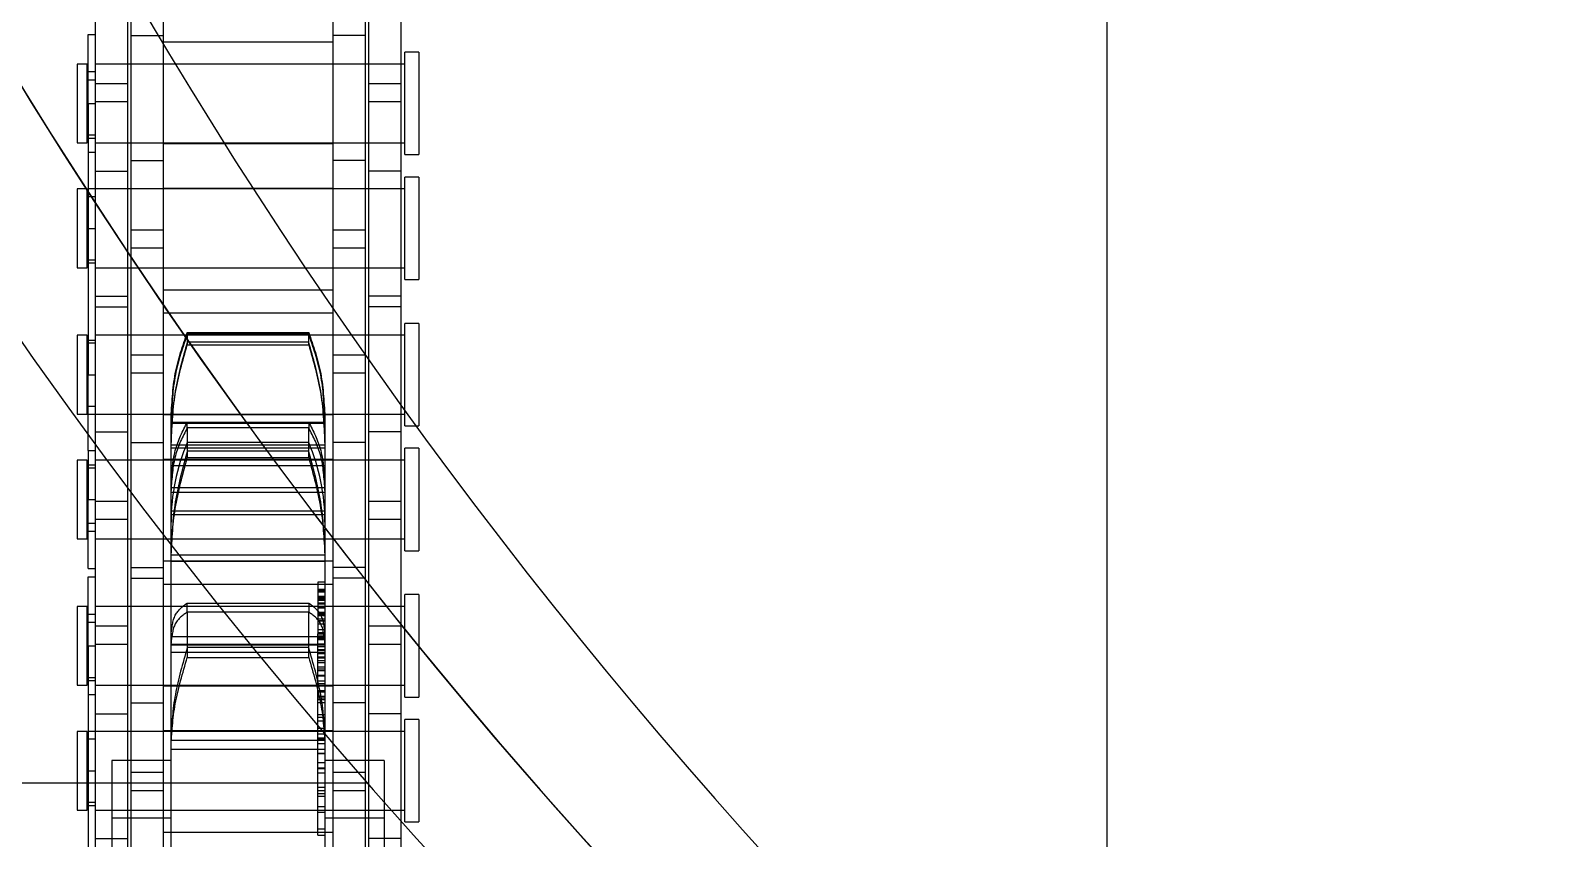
# Model space of a CAD drawing. Header units: metres. Extents: x 0 to 63075, y 0 to 44550.
# Drawn here: x 13981.9 to 14052.9, y 24950.4 to 24988.3 of the extents above; entities that cross this region are included whole.
import ezdxf

# ---------------------------------------------------------------- set-up
doc = ezdxf.new("R2010")
doc.units = ezdxf.units.M
doc.header["$LTSCALE"] = 75
doc.linetypes.add('HIDDEN2', pattern=[4.7625, 3.175, -1.5875])
for name, color, linetype in [('SDM', 7, 'Continuous'), ('SL1', 8, 'Continuous'), ('SL4', 4, 'Continuous'), ('ST1', 7, 'HIDDEN2')]:
    doc.layers.add(name, color=color, linetype=linetype)

# ---------------------------------------------------------------- blocks, each defined once
blk = doc.blocks.new('A$Ca548c4ee')
at = {"layer": 'SL1'}
blk.add_line((5522.121, 2284.662), (5738.197, 2284.662), dxfattribs=at)
for centre, major_axis, start_param, end_param in [((5918.823, 2446.587), (0, 241.3), 0.776095, 3.141593), ((5926.647, 2446.586), (0, 241.3), 0.776095, 3.976762), ((5933.207, 2446.586), (0, 182.55), 0.776095, 3.621544), ((5911.003, 2446.587), (0, -241.3), 4.712391, 6.283185), ((5918.823, 2446.587), (0, -241.3), 4.712391, 6.283185)]:
    blk.add_ellipse(centre, major_axis=major_axis, ratio=0.965926, start_param=start_param, end_param=end_param, dxfattribs=at)
blk = doc.blocks.new('A$Ca53c419a')
at = {"layer": 'SL4'}
blk.add_line((215.006, 420.765), (1004.763, 420.765), dxfattribs=at)
at = {"layer": 'ST1'}
for p, q in [((525.674, 469), (521.984, 469)), ((521.984, 469), (521.984, 468.526)), ((525.674, 468.526), (525.674, 469)), ((531.522, 469), (527.832, 469)), ((527.832, 469), (527.832, 468.526)), ((531.522, 468.526), (531.522, 469)), ((538.374, 469), (534.684, 469)), ((534.684, 469), (534.684, 468.526)), ((538.374, 468.526), (538.374, 469)), ((544.222, 469), (540.532, 469)), ((540.532, 469), (540.532, 468.526)), ((544.222, 468.526), (544.222, 469)), ((551.074, 469), (547.384, 469)), ((547.384, 469), (547.384, 468.526)), ((551.074, 468.526), (551.074, 469)), ((556.922, 469), (553.232, 469)), ((553.232, 469), (553.232, 468.526)), ((556.922, 468.526), (556.922, 469)), ((529.677, 468.489), (516.977, 468.489)), ((526.502, 468.157), (520.152, 468.157)), ((520.654, 468.157), (520.654, 466.637)), ((521.984, 468.526), (525.674, 468.526)), ((521.984, 468.157), (521.984, 466.637)), ((521.984, 468.157), (521.984, 453.659)), ((522.21, 468.489), (522.21, 468.157)), ((522.353, 468.526), (522.353, 468.157)), ((523.829, 468.489), (523.829, 468.157)), ((525.305, 468.157), (525.305, 468.526)), ((525.674, 466.637), (525.674, 468.489)), ((525.674, 453.659), (525.674, 468.157)), ((526.502, 468.157), (526.502, 466.637)), ((535.597, 468.157), (526.502, 468.157)), ((527.381, 468.157), (527.381, 468.489)), ((527.832, 468.526), (531.522, 468.526)), ((527.832, 468.157), (527.832, 466.637)), ((527.832, 468.157), (527.832, 453.659)), ((528.058, 468.489), (528.058, 468.157)), ((528.201, 468.526), (528.201, 468.157)), ((529.677, 468.489), (529.677, 468.157)), ((529.677, 468.489), (532.908, 468.489)), ((529.749, 466.637), (529.749, 468.157)), ((530.609, 468.157), (530.609, 466.637)), ((530.784, 468.489), (530.784, 468.157)), ((531.153, 468.157), (531.153, 468.526)), ((531.522, 466.637), (531.522, 468.157)), ((531.522, 453.659), (531.522, 468.157)), ((532.908, 468.489), (532.908, 468.157)), ((533.298, 468.489), (533.298, 468.157)), ((533.298, 468.489), (536.529, 468.489)), ((534.684, 468.526), (538.374, 468.526)), ((534.684, 468.157), (534.684, 466.637)), ((534.684, 468.157), (534.684, 453.659)), ((535.053, 468.526), (535.053, 468.157)), ((535.422, 468.489), (535.422, 468.157)), ((536.457, 468.157), (535.597, 468.157)), ((535.597, 466.637), (535.597, 468.157)), ((545.552, 468.157), (536.457, 468.157)), ((536.457, 468.157), (536.457, 466.637)), ((536.529, 468.489), (536.529, 468.157)), ((538.825, 468.489), (536.529, 468.489)), ((538.005, 468.157), (538.005, 468.526)), ((538.148, 468.489), (538.148, 468.157)), ((538.374, 466.637), (538.374, 468.157)), ((538.374, 453.659), (538.374, 468.157)), ((538.825, 468.489), (542.377, 468.489)), ((538.825, 468.489), (538.825, 468.157)), ((539.704, 468.157), (539.704, 466.637)), ((540.532, 468.526), (544.222, 468.526)), ((540.532, 468.489), (540.532, 466.637)), ((540.532, 468.157), (540.532, 453.659)), ((540.901, 468.526), (540.901, 468.157)), ((542.377, 468.489), (542.377, 468.157)), ((555.077, 468.489), (542.377, 468.489)), ((543.853, 468.157), (543.853, 468.526)), ((543.996, 468.489), (543.996, 468.157)), ((544.222, 466.637), (544.222, 468.157)), ((544.222, 453.659), (544.222, 468.157)), ((545.552, 468.157), (545.552, 466.637)), ((551.902, 468.157), (545.552, 468.157)), ((546.054, 468.157), (546.054, 466.637)), ((547.384, 468.526), (551.074, 468.526)), ((547.384, 468.157), (547.384, 466.637)), ((547.384, 468.157), (547.384, 453.659)), ((547.61, 468.489), (547.61, 468.157)), ((547.753, 468.526), (547.753, 468.157)), ((549.229, 468.489), (549.229, 468.157)), ((550.705, 468.157), (550.705, 468.526)), ((551.074, 466.637), (551.074, 468.489)), ((551.074, 453.659), (551.074, 468.157)), ((551.902, 468.157), (551.902, 466.637)), ((560.997, 468.157), (551.902, 468.157)), ((552.781, 468.157), (552.781, 468.489)), ((553.232, 468.526), (556.922, 468.526)), ((553.232, 468.157), (553.232, 466.637)), ((553.232, 468.157), (553.232, 453.659)), ((553.458, 468.489), (553.458, 468.157)), ((553.601, 468.526), (553.601, 468.157)), ((555.077, 468.489), (555.077, 468.157)), ((555.077, 468.489), (558.308, 468.489)), ((555.149, 466.637), (555.149, 468.157)), ((556.009, 468.157), (556.009, 466.637)), ((556.184, 468.489), (556.184, 468.157)), ((556.553, 468.157), (556.553, 468.526)), ((556.922, 466.637), (556.922, 468.157)), ((556.922, 453.659), (556.922, 468.157)), ((558.308, 468.489), (558.308, 468.157)), ((521.617, 467.375), (485.219, 467.375)), ((521.617, 464.605), (521.617, 467.375)), ((524.307, 467.375), (521.617, 467.375)), ((524.307, 464.605), (524.307, 467.375)), ((526.502, 466.637), (520.152, 466.637)), ((535.597, 466.637), (526.502, 466.637)), ((536.457, 466.637), (535.597, 466.637)), ((545.552, 466.637), (536.457, 466.637)), ((551.902, 466.637), (545.552, 466.637)), ((560.997, 466.637), (551.902, 466.637)), ((522.897, 466.485), (513.802, 466.485)), ((521.984, 466.485), (521.984, 464.965)), ((523.757, 466.485), (522.897, 466.485)), ((522.897, 464.965), (522.897, 466.485)), ((532.852, 466.485), (523.757, 466.485)), ((523.757, 466.485), (523.757, 464.965)), ((525.674, 464.965), (525.674, 466.485)), ((527.004, 466.485), (527.004, 464.965)), ((527.832, 466.485), (527.832, 464.965)), ((531.522, 464.965), (531.522, 466.485)), ((532.852, 466.485), (532.852, 464.965)), ((539.202, 466.485), (532.852, 466.485)), ((533.354, 466.485), (533.354, 464.965)), ((534.684, 466.485), (534.684, 464.965)), ((538.374, 464.965), (538.374, 466.485)), ((539.202, 466.485), (539.202, 464.965)), ((548.297, 466.485), (539.202, 466.485)), ((540.532, 466.485), (540.532, 464.965)), ((542.449, 464.965), (542.449, 466.485)), ((543.309, 466.485), (543.309, 464.965)), ((544.222, 464.965), (544.222, 466.485)), ((547.384, 466.485), (547.384, 464.965)), ((549.157, 466.485), (548.297, 466.485)), ((548.297, 464.965), (548.297, 466.485)), ((558.252, 466.485), (549.157, 466.485)), ((549.157, 466.485), (549.157, 464.965)), ((551.074, 464.965), (551.074, 466.485)), ((552.404, 466.485), (552.404, 464.965)), ((553.232, 466.485), (553.232, 464.965)), ((556.922, 464.965), (556.922, 466.485)), ((558.252, 466.485), (558.252, 464.965)), ((564.602, 466.485), (558.252, 466.485)), ((522.897, 464.965), (513.802, 464.965)), ((519.633, 464.605), (524.821, 464.605)), ((520.937, 457.035), (520.937, 464.965)), ((521.984, 464.965), (521.984, 457.035)), ((523.757, 464.965), (522.897, 464.965)), ((532.852, 464.965), (523.757, 464.965)), ((524.821, 457.395), (524.821, 464.605)), ((524.821, 464.605), (524.924, 464.605)), ((524.924, 464.605), (529.802, 464.605)), ((525.243, 457.395), (525.243, 464.605)), ((525.674, 457.035), (525.674, 464.965)), ((525.717, 464.965), (525.717, 457.035)), ((527.789, 457.035), (527.789, 464.965)), ((527.832, 464.965), (527.832, 457.035)), ((529.388, 464.605), (529.388, 457.395)), ((529.729, 464.605), (529.729, 457.395)), ((529.743, 457.395), (529.743, 464.605)), ((529.802, 464.605), (533.623, 464.605)), ((530.106, 457.395), (530.106, 464.605)), ((531.522, 457.035), (531.522, 464.965)), ((532.569, 464.965), (532.569, 457.035)), ((539.202, 464.965), (532.852, 464.965)), ((533.623, 457.395), (533.623, 464.605)), ((533.623, 464.605), (533.746, 464.605)), ((533.637, 457.035), (533.637, 464.965)), ((533.746, 464.605), (535.47, 464.605)), ((533.918, 457.395), (533.918, 464.605)), ((534.684, 464.965), (534.684, 457.035)), ((535.47, 464.605), (536.95, 464.605)), ((535.823, 464.605), (535.823, 457.395)), ((536.004, 464.605), (536.004, 457.395)), ((536.856, 457.395), (536.856, 464.605)), ((536.95, 464.605), (538.943, 464.605)), ((537.072, 457.395), (537.072, 464.605)), ((538.12, 464.605), (538.12, 457.395)), ((538.374, 457.035), (538.374, 464.965)), ((538.417, 464.965), (538.417, 457.035)), ((538.943, 457.395), (538.943, 464.605)), ((538.943, 464.605), (539.073, 464.605)), ((539.073, 464.605), (540.217, 464.605)), ((539.078, 457.395), (539.078, 464.605)), ((548.297, 464.965), (539.202, 464.965)), ((540.098, 457.395), (540.098, 464.605)), ((540.141, 457.395), (540.141, 464.605)), ((540.141, 464.605), (540.261, 464.605)), ((540.489, 457.035), (540.489, 464.965)), ((540.532, 464.965), (540.532, 457.035)), ((544.222, 457.035), (544.222, 464.965)), ((545.269, 464.965), (545.269, 457.035)), ((546.337, 457.035), (546.337, 464.965)), ((547.384, 464.965), (547.384, 457.035)), ((549.157, 464.965), (548.297, 464.965)), ((558.252, 464.965), (549.157, 464.965)), ((551.074, 457.035), (551.074, 464.965)), ((551.117, 464.965), (551.117, 457.035)), ((553.189, 457.035), (553.189, 464.965)), ((553.232, 464.965), (553.232, 457.035)), ((556.922, 457.035), (556.922, 464.965)), ((557.969, 464.965), (557.969, 457.035)), ((564.602, 464.965), (558.252, 464.965)), ((531.255, 463.843), (529.141, 463.843)), ((529.141, 463.843), (529.141, 458.157)), ((529.597, 458.157), (529.597, 463.843)), ((531.255, 458.157), (531.255, 463.843)), ((531.255, 463.843), (531.685, 463.843)), ((531.685, 463.843), (531.685, 458.157)), ((539.206, 463.843), (538.491, 463.843)), ((538.491, 463.843), (538.491, 458.157)), ((538.798, 458.157), (538.798, 463.843)), ((539.206, 458.157), (539.206, 463.843)), ((539.88, 463.843), (539.206, 463.843)), ((539.88, 458.157), (539.88, 463.843)), ((539.88, 463.843), (540.152, 463.843)), ((540.152, 463.843), (540.152, 458.157)), ((543.773, 463.843), (543.773, 458.157)), ((544.269, 463.843), (543.773, 463.843)), ((543.893, 458.157), (543.893, 463.843)), ((544.269, 458.157), (544.269, 463.843)), ((544.35, 463.843), (544.35, 458.157)), ((529.141, 458.157), (531.255, 458.157)), ((531.685, 458.157), (531.255, 458.157)), ((538.491, 458.157), (539.206, 458.157)), ((539.206, 458.157), (539.88, 458.157)), ((540.152, 458.157), (539.88, 458.157)), ((543.773, 458.157), (544.269, 458.157)), ((524.821, 457.395), (519.633, 457.395)), ((520.816, 457.73), (521.889, 457.73)), ((520.816, 457.73), (520.816, 457.395)), ((521.117, 457.73), (521.117, 457.395)), ((521.617, 454.625), (521.617, 457.395)), ((521.889, 457.73), (522.162, 457.73)), ((521.889, 457.73), (521.889, 457.395)), ((522.162, 457.73), (524.21, 457.73)), ((522.162, 457.73), (522.162, 457.395)), ((522.635, 457.73), (522.635, 457.395)), ((522.764, 457.73), (522.764, 457.395)), ((522.906, 457.73), (522.906, 457.395)), ((523.065, 457.73), (523.065, 457.395)), ((523.736, 457.73), (523.736, 457.395)), ((523.938, 457.73), (523.938, 457.395)), ((523.969, 457.73), (523.969, 457.395)), ((524.21, 457.73), (524.21, 457.395)), ((524.21, 457.73), (525.102, 457.73)), ((524.307, 454.625), (524.307, 457.395)), ((524.633, 457.73), (524.633, 457.395)), ((524.658, 457.73), (524.658, 457.395)), ((524.924, 457.395), (524.821, 457.395)), ((529.802, 457.395), (524.924, 457.395)), ((525.102, 457.73), (525.373, 457.73)), ((525.102, 457.73), (525.102, 457.395)), ((525.322, 457.73), (525.322, 457.395)), ((525.368, 457.73), (525.368, 457.395)), ((525.373, 457.73), (525.373, 457.395)), ((525.373, 457.73), (526.458, 457.73)), ((525.553, 457.73), (525.553, 457.395)), ((525.818, 457.73), (525.818, 457.395)), ((526.162, 457.73), (526.162, 457.395)), ((526.338, 457.73), (526.338, 457.395)), ((526.458, 457.73), (526.692, 457.73)), ((526.458, 457.73), (526.458, 457.395)), ((526.692, 457.73), (528.045, 457.73)), ((527.024, 457.73), (527.024, 457.395)), ((527.17, 457.73), (527.17, 457.395)), ((527.243, 457.73), (527.243, 457.395)), ((527.323, 457.73), (527.323, 457.395)), ((527.531, 457.73), (527.531, 457.395)), ((527.59, 457.73), (527.59, 457.395)), ((527.812, 457.73), (527.812, 457.395)), ((527.919, 457.73), (527.919, 457.395)), ((528.045, 457.73), (528.045, 457.395)), ((528.045, 457.73), (528.275, 457.73)), ((528.048, 457.73), (528.048, 457.395)), ((528.275, 457.73), (528.275, 457.395)), ((528.275, 457.73), (529.166, 457.73)), ((528.313, 457.73), (528.313, 457.395)), ((528.529, 457.73), (528.529, 457.395)), ((528.604, 457.73), (528.604, 457.395)), ((528.702, 457.73), (528.702, 457.395)), ((528.905, 457.73), (528.905, 457.395)), ((528.99, 457.73), (528.99, 457.395)), ((529.112, 457.73), (529.112, 457.395)), ((529.166, 457.73), (529.166, 457.395)), ((529.166, 457.73), (529.342, 457.73)), ((529.313, 457.73), (529.313, 457.395)), ((529.342, 457.73), (529.342, 457.395)), ((529.342, 457.73), (530.028, 457.73)), ((529.481, 457.73), (529.481, 457.395)), ((529.501, 457.73), (529.501, 457.395)), ((529.648, 457.73), (529.648, 457.395)), ((529.766, 457.73), (529.766, 457.395)), ((533.623, 457.395), (529.802, 457.395)), ((529.976, 457.73), (529.976, 457.395)), ((530.005, 457.73), (530.005, 457.395)), ((530.028, 457.73), (530.028, 457.395)), ((530.028, 457.73), (530.247, 457.73)), ((530.034, 457.73), (530.034, 457.395)), ((530.069, 457.73), (530.069, 457.395)), ((530.139, 457.73), (530.139, 457.395)), ((530.155, 457.73), (530.155, 457.395)), ((530.247, 457.73), (530.247, 457.395)), ((530.703, 457.73), (530.247, 457.73)), ((530.309, 457.73), (530.309, 457.395)), ((530.441, 457.73), (530.441, 457.395)), ((531.485, 457.73), (530.703, 457.73)), ((530.703, 457.73), (530.703, 457.395)), ((530.844, 457.73), (530.844, 457.395)), ((530.868, 457.73), (530.868, 457.395)), ((530.944, 457.73), (530.944, 457.395)), ((531.096, 457.73), (531.096, 457.395)), ((531.154, 457.73), (531.154, 457.395)), ((531.193, 457.73), (531.193, 457.395)), ((531.255, 457.73), (531.255, 457.395)), ((531.455, 457.73), (531.455, 457.395)), ((531.464, 457.73), (531.464, 457.395)), ((531.483, 457.73), (531.483, 457.395)), ((531.485, 457.73), (531.485, 457.395)), ((531.815, 457.73), (531.485, 457.73)), ((531.492, 457.73), (531.492, 457.395)), ((531.643, 457.73), (531.643, 457.395)), ((531.664, 457.395), (531.664, 457.73)), ((531.682, 457.73), (531.682, 457.395)), ((531.683, 457.395), (531.683, 457.73)), ((531.815, 457.73), (531.815, 457.395)), ((531.904, 457.73), (531.815, 457.73)), ((531.833, 457.395), (531.833, 457.73)), ((531.904, 457.73), (531.904, 457.395)), ((532.201, 457.73), (531.904, 457.73)), ((531.925, 457.73), (531.925, 457.395)), ((531.99, 457.73), (531.99, 457.395)), ((531.996, 457.395), (531.996, 457.73)), ((532.201, 457.73), (532.201, 457.395)), ((532.276, 457.73), (532.201, 457.73)), ((532.276, 457.73), (532.276, 457.395)), ((532.66, 457.73), (532.276, 457.73)), ((532.325, 457.395), (532.325, 457.73)), ((532.66, 457.395), (532.66, 457.73)), ((533.746, 457.395), (533.623, 457.395)), ((535.47, 457.395), (533.746, 457.395)), ((536.95, 457.395), (535.47, 457.395)), ((538.943, 457.395), (536.95, 457.395)), ((539.073, 457.395), (538.943, 457.395)), ((540.217, 457.395), (539.073, 457.395)), ((540.261, 457.395), (540.141, 457.395)), ((522.897, 457.035), (513.802, 457.035)), ((521.984, 457.035), (521.984, 455.515)), ((523.757, 457.035), (522.897, 457.035)), ((522.897, 455.515), (522.897, 457.035)), ((532.852, 457.035), (523.757, 457.035)), ((523.757, 457.035), (523.757, 455.515)), ((525.674, 455.515), (525.674, 457.035)), ((527.004, 455.515), (527.004, 457.035)), ((527.832, 457.035), (527.832, 455.515)), ((531.522, 455.515), (531.522, 457.035)), ((532.852, 455.515), (532.852, 457.035)), ((539.202, 457.035), (532.852, 457.035)), ((533.354, 455.515), (533.354, 457.035)), ((534.684, 457.035), (534.684, 455.515)), ((538.374, 455.515), (538.374, 457.035)), ((539.202, 455.515), (539.202, 457.035)), ((548.297, 457.035), (539.202, 457.035)), ((540.532, 457.035), (540.532, 455.515)), ((542.449, 455.515), (542.449, 457.035)), ((543.309, 457.035), (543.309, 455.515)), ((544.222, 455.515), (544.222, 457.035)), ((547.384, 457.035), (547.384, 455.515)), ((549.157, 457.035), (548.297, 457.035)), ((548.297, 455.515), (548.297, 457.035)), ((558.252, 457.035), (549.157, 457.035)), ((549.157, 457.035), (549.157, 455.515)), ((551.074, 455.515), (551.074, 457.035)), ((552.404, 455.515), (552.404, 457.035)), ((553.232, 457.035), (553.232, 455.515)), ((556.922, 455.515), (556.922, 457.035)), ((558.252, 455.515), (558.252, 457.035)), ((564.602, 457.035), (558.252, 457.035)), ((522.897, 455.515), (513.802, 455.515)), ((526.502, 455.363), (520.152, 455.363)), ((520.654, 453.843), (520.654, 455.363)), ((521.984, 455.363), (521.984, 453.843)), ((523.757, 455.515), (522.897, 455.515)), ((532.852, 455.515), (523.757, 455.515)), ((525.674, 453.843), (525.674, 455.363)), ((526.502, 453.843), (526.502, 455.363)), ((535.597, 455.363), (526.502, 455.363)), ((527.832, 455.363), (527.832, 453.843)), ((529.749, 453.843), (529.749, 455.363)), ((530.609, 455.363), (530.609, 453.843)), ((531.522, 453.843), (531.522, 455.363)), ((539.202, 455.515), (532.852, 455.515)), ((534.684, 455.363), (534.684, 453.843)), ((536.457, 455.363), (535.597, 455.363)), ((535.597, 453.843), (535.597, 455.363)), ((545.552, 455.363), (536.457, 455.363)), ((536.457, 455.363), (536.457, 453.843)), ((538.374, 453.843), (538.374, 455.363)), ((548.297, 455.515), (539.202, 455.515)), ((539.704, 453.843), (539.704, 455.363)), ((540.532, 455.363), (540.532, 453.843)), ((544.222, 453.843), (544.222, 455.363)), ((545.552, 453.843), (545.552, 455.363)), ((551.902, 455.363), (545.552, 455.363)), ((546.054, 453.843), (546.054, 455.363)), ((547.384, 455.363), (547.384, 453.843)), ((549.157, 455.515), (548.297, 455.515)), ((558.252, 455.515), (549.157, 455.515)), ((551.074, 453.843), (551.074, 455.363)), ((551.902, 453.843), (551.902, 455.363)), ((560.997, 455.363), (551.902, 455.363)), ((553.232, 455.363), (553.232, 453.843)), ((555.149, 453.843), (555.149, 455.363)), ((556.009, 455.363), (556.009, 453.843)), ((556.922, 453.843), (556.922, 455.363)), ((564.602, 455.515), (558.252, 455.515)), ((521.617, 454.625), (485.219, 454.625)), ((524.307, 454.625), (521.617, 454.625)), ((526.502, 453.843), (520.152, 453.843)), ((521.431, 453.659), (526.228, 453.659)), ((521.431, 453.659), (521.431, 453)), ((526.228, 453), (526.228, 453.659)), ((535.597, 453.843), (526.502, 453.843)), ((527.279, 453.659), (532.076, 453.659)), ((527.279, 453.659), (527.279, 453)), ((532.076, 453), (532.076, 453.659)), ((534.131, 453.659), (538.928, 453.659)), ((534.131, 453.659), (534.131, 453)), ((536.457, 453.843), (535.597, 453.843)), ((545.552, 453.843), (536.457, 453.843)), ((538.928, 453), (538.928, 453.659)), ((539.979, 453.659), (544.776, 453.659)), ((539.979, 453.659), (539.979, 453)), ((544.776, 453), (544.776, 453.659)), ((551.902, 453.843), (545.552, 453.843)), ((546.831, 453.659), (551.628, 453.659)), ((546.831, 453.659), (546.831, 453)), ((551.628, 453), (551.628, 453.659)), ((560.997, 453.843), (551.902, 453.843)), ((552.679, 453.659), (557.476, 453.659)), ((552.679, 453.659), (552.679, 453)), ((557.476, 453), (557.476, 453.659)), ((526.228, 453), (521.431, 453)), ((532.076, 453), (527.279, 453)), ((538.928, 453), (534.131, 453)), ((544.776, 453), (539.979, 453)), ((551.628, 453), (546.831, 453)), ((557.476, 453), (552.679, 453))]:
    blk.add_line(p, q, dxfattribs=at)
for centre, start, end in [((535.454, 454.987), 67.03979, 89.90798), ((535.454, 467.013), 270.09202, 292.96021)]:
    blk.add_arc(centre, 9.618, start, end, dxfattribs=at)
for points, knots in [([(524.924, 464.605), (525.593, 464.567), (526.934, 464.492), (528.405, 464.06), (529.141, 463.843)], [0, 0, 0, 0, 0.499124, 1, 1, 1, 1]), ([(529.597, 463.843), (528.857, 464.059), (527.378, 464.492), (526.023, 464.567), (525.346, 464.605)], [0, 0, 0, 0, 0.500261, 1, 1, 1, 1]), ([(531.255, 463.843), (531.107, 464.059), (530.81, 464.492), (530.138, 464.567), (529.802, 464.605)], [0, 0, 0, 0, 0.500534, 1, 1, 1, 1]), ([(530.166, 464.605), (530.512, 464.567), (531.206, 464.492), (531.525, 464.06), (531.685, 463.843)], [0, 0, 0, 0, 0.499098, 1, 1, 1, 1]), ([(533.746, 464.605), (534.536, 464.567), (536.118, 464.492), (537.699, 464.06), (538.491, 463.843)], [0, 0, 0, 0, 0.499098, 1, 1, 1, 1]), ([(538.798, 463.843), (538.006, 464.059), (536.424, 464.492), (534.836, 464.567), (534.042, 464.605)], [0, 0, 0, 0, 0.500514, 1, 1, 1, 1]), ([(539.88, 463.843), (539.475, 464.059), (538.665, 464.492), (537.522, 464.567), (536.95, 464.605)], [0, 0, 0, 0, 0.500133, 1, 1, 1, 1]), ([(537.168, 464.605), (537.747, 464.567), (538.906, 464.492), (539.736, 464.06), (540.152, 463.843)], [0, 0, 0, 0, 0.499427, 1, 1, 1, 1]), ([(539.073, 464.605), (539.888, 464.567), (541.52, 464.492), (543.022, 464.059), (543.773, 463.843)], [0, 0, 0, 0, 0.499459, 1, 1, 1, 1]), ([(543.893, 463.843), (543.145, 464.059), (541.651, 464.492), (540.021, 464.567), (539.207, 464.605)], [0, 0, 0, 0, 0.5005288, 1, 1, 1, 1]), ([(544.269, 463.843), (543.656, 464.059), (542.43, 464.492), (540.954, 464.567), (540.217, 464.605)], [0, 0, 0, 0, 0.500152, 1, 1, 1, 1]), ([(540.261, 464.605), (541.003, 464.567), (542.489, 464.492), (543.729, 464.059), (544.35, 463.843)], [0, 0, 0, 0, 0.49948, 1, 1, 1, 1]), ([(529.141, 458.157), (528.406, 457.941), (526.935, 457.508), (525.594, 457.433), (524.924, 457.395)], [0, 0, 0, 0, 0.5001515, 1, 1, 1, 1]), ([(525.346, 457.395), (526.023, 457.433), (527.378, 457.508), (528.856, 457.94), (529.597, 458.157)], [0, 0, 0, 0, 0.499419, 1, 1, 1, 1]), ([(529.802, 457.395), (530.138, 457.433), (530.81, 457.508), (531.107, 457.941), (531.255, 458.157)], [0, 0, 0, 0, 0.499459, 1, 1, 1, 1]), ([(531.685, 458.157), (531.526, 457.941), (531.206, 457.508), (530.513, 457.433), (530.166, 457.395)], [0, 0, 0, 0, 0.500133, 1, 1, 1, 1]), ([(538.491, 458.157), (537.7, 457.941), (536.119, 457.508), (534.537, 457.433), (533.746, 457.395)], [0, 0, 0, 0, 0.5001332, 1, 1, 1, 1]), ([(534.042, 457.395), (534.836, 457.433), (536.424, 457.508), (538.006, 457.941), (538.798, 458.157)], [0, 0, 0, 0, 0.499479, 1, 1, 1, 1]), ([(536.95, 457.395), (537.521, 457.433), (538.664, 457.508), (539.474, 457.94), (539.88, 458.157)], [0, 0, 0, 0, 0.499098, 1, 1, 1, 1]), ([(540.152, 458.157), (539.737, 457.941), (538.907, 457.508), (537.747, 457.433), (537.168, 457.395)], [0, 0, 0, 0, 0.500372, 1, 1, 1, 1]), ([(543.773, 458.157), (543.022, 457.941), (541.52, 457.508), (539.888, 457.433), (539.073, 457.395)], [0, 0, 0, 0, 0.500533, 1, 1, 1, 1]), ([(539.207, 457.395), (540.021, 457.433), (541.651, 457.508), (543.145, 457.941), (543.893, 458.157)], [0, 0, 0, 0, 0.499464, 1, 1, 1, 1]), ([(540.217, 457.395), (540.953, 457.433), (542.429, 457.508), (543.655, 457.94), (544.269, 458.157)], [0, 0, 0, 0, 0.499124, 1, 1, 1, 1]), ([(544.35, 458.157), (543.729, 457.941), (542.489, 457.508), (541.003, 457.433), (540.261, 457.395)], [0, 0, 0, 0, 0.5005125, 1, 1, 1, 1])]:
    blk.add_open_spline(points, degree=3, knots=knots, dxfattribs=at)

msp = doc.modelspace()

# ---------------------------------------------------------------- block references
at = {"layer": 'SDM'}
msp.add_blockref('A$Ca548c4ee', (8259.513, 22668.364), dxfattribs=at)
at = {"layer": 'SDM', "rotation": 90}
msp.add_blockref('A$Ca53c419a', (14453.134, 24429.769), dxfattribs=at)

doc.saveas('drawing.dxf')
